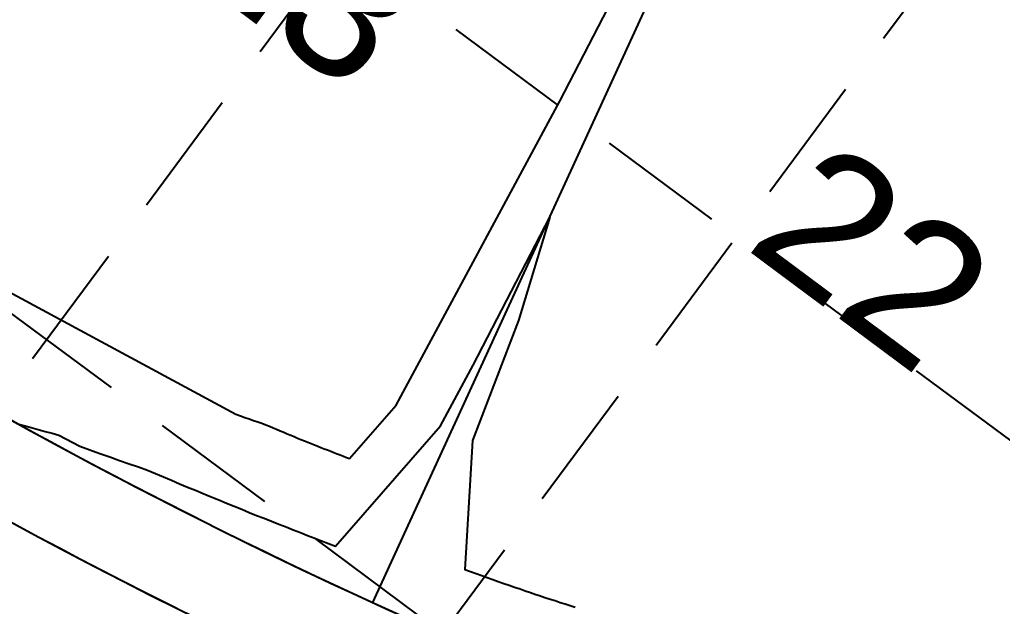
# Model space of a CAD drawing. Header units: feet. Extents: x 2260 to 6199, y 3666 to 7344.
# Drawn here: x 4287.5 to 4391.6, y 5821.6 to 5883.8 of the extents above; entities that cross this region are included whole.
import ezdxf
from ezdxf.enums import TextEntityAlignment as Align

# ---------------------------------------------------------------- set-up
doc = ezdxf.new("R2010")
doc.units = ezdxf.units.FT
doc.header["$LTSCALE"] = 40
doc.header["$MEASUREMENT"] = 0
doc.linetypes.add('HIDDEN', pattern=[0.375, 0.25, -0.125])
for name, color, linetype in [('EOP-PROP', 4, 'CONTINUOUS'), ('FLOW-ARROWS', 253, 'CONTINUOUS'), ('GRID', 254, 'HIDDEN'), ('LOT-NOS', 4, 'CONTINUOUS'), ('lots-line', 4, 'CONTINUOUS'), ('PC', 43, 'CONTINUOUS'), ('ST-ROW', 2, 'CONTINUOUS')]:
    doc.layers.add(name, color=color, linetype=linetype)
doc.styles.get("Standard").update_dxf_attribs({"font": 'ARIAL.TTF'})

msp = doc.modelspace()

# ---------------------------------------------------------------- linework, layer by layer
at = {"layer": 'EOP-PROP', "color": 7}
for radius, end in [(584.5, 265.40063), (584.5, 275.17282), (615.5, 263.30979), (615.5, 263.30979)]:
    msp.add_arc((4564.71, 6344.61), radius, 233.37652, end, dxfattribs=at)
at = {"layer": 'FLOW-ARROWS', "color": 7}
msp.add_lwpolyline([(4342.58, 5858.2, 0, 1.67, 0), (4344.65, 5862.76, 0, 0, 0), (4349.32, 5873.03, 0, 0, 0)], format="xyseb", dxfattribs=at)
msp.add_lwpolyline([(4342.58, 5858.2, 0, 1.67, 0), (4344.65, 5862.76, 0, 0, 0), (4349.32, 5873.03, 0, 0, 0)], format="xyseb", dxfattribs=at)
at = {"layer": 'GRID', "linetype": 'HIDDEN', "ltscale": 1.35}
for p, q in [((3146.15, 6763.08), (5748.58, 4833.91)), ((3115.04, 6721.11), (5717.47, 4791.93)), ((4694.83, 6395.54), (3605.65, 4926.24)), ((4736.81, 6364.42), (3647.62, 4895.12))]:
    msp.add_line(p, q, dxfattribs=at)
at = {"layer": 'lots-line', "color": 7}
msp.add_line((4324.91, 5822.01), (4372.87, 5926.53), dxfattribs=at)
msp.add_line((4324.91, 5822.01), (4372.87, 5926.53), dxfattribs=at)
at = {"layer": 'PC', "color": 43, "flags": 128}
for points, elevation in [([(4284.95, 5855.7), (4310.38, 5841.99), (4310.86, 5841.82), (4311.33, 5841.65), (4311.8, 5841.49), (4312.25, 5841.33), (4312.7, 5841.17), (4313.14, 5841.02), (4313.58, 5840.87), (4313.94, 5840.71), (4314.33, 5840.55), (4314.71, 5840.39), (4315.08, 5840.23), (4315.46, 5840.07), (4315.83, 5839.92), (4316.2, 5839.76), (4316.57, 5839.61), (4316.93, 5839.46), (4317.29, 5839.31), (4317.65, 5839.17), (4318.01, 5839.02), (4318.36, 5838.88), (4318.72, 5838.74), (4319.06, 5838.6), (4319.41, 5838.46), (4319.76, 5838.32), (4320.1, 5838.19), (4320.44, 5838.06), (4320.78, 5837.92), (4321.11, 5837.79), (4321.45, 5837.67), (4321.78, 5837.54), (4322.11, 5837.41), (4322.43, 5837.29), (4327.37, 5842.95), (4344.73, 5875.15), (4355.48, 5895.94)], 551), ([(4284.95, 5855.7), (4310.38, 5841.99), (4310.86, 5841.82), (4311.33, 5841.65), (4311.8, 5841.49), (4312.25, 5841.33), (4312.7, 5841.17), (4313.14, 5841.02), (4313.58, 5840.87), (4313.94, 5840.71), (4314.33, 5840.55), (4314.71, 5840.39), (4315.08, 5840.23), (4315.46, 5840.07), (4315.83, 5839.92), (4316.2, 5839.76), (4316.57, 5839.61), (4316.93, 5839.46), (4317.29, 5839.31), (4317.65, 5839.17), (4318.01, 5839.02), (4318.36, 5838.88), (4318.72, 5838.74), (4319.06, 5838.6), (4319.41, 5838.46), (4319.76, 5838.32), (4320.1, 5838.19), (4320.44, 5838.06), (4320.78, 5837.92), (4321.11, 5837.79), (4321.45, 5837.67), (4321.78, 5837.54), (4322.11, 5837.41), (4322.43, 5837.29), (4327.37, 5842.95), (4344.73, 5875.15), (4355.48, 5895.94)], 551), ([(4287.39, 5840.91), (4287.9, 5840.77), (4288.67, 5840.56), (4289.43, 5840.36), (4290.18, 5840.16), (4290.91, 5839.96), (4291.63, 5839.77), (4293.85, 5838.58), (4294.92, 5838.19), (4295.98, 5837.82), (4297.03, 5837.45), (4298.05, 5837.09), (4299.06, 5836.74), (4300.05, 5836.39), (4301.03, 5836.05), (4301.85, 5835.7), (4302.72, 5835.34), (4303.57, 5834.98), (4304.42, 5834.62), (4305.27, 5834.26), (4306.1, 5833.92), (4306.93, 5833.57), (4307.76, 5833.23), (4308.58, 5832.89), (4309.39, 5832.56), (4310.2, 5832.23), (4311.01, 5831.9), (4311.8, 5831.58), (4312.59, 5831.26), (4313.38, 5830.95), (4314.16, 5830.64), (4314.94, 5830.33), (4315.71, 5830.03), (4316.47, 5829.73), (4317.23, 5829.43), (4317.99, 5829.14), (4318.74, 5828.85), (4319.48, 5828.56), (4320.22, 5828.28), (4320.96, 5828), (4332.07, 5840.74), (4335.55, 5847.18), (4343.66, 5862.88), (4340.34, 5851.93), (4335.46, 5839.19), (4334.66, 5825.53), (4335.26, 5825.31), (4335.86, 5825.1), (4336.45, 5824.88), (4337.04, 5824.67), (4337.63, 5824.46), (4338.21, 5824.26), (4338.79, 5824.05), (4339.37, 5823.85), (4339.94, 5823.66), (4340.51, 5823.46), (4341.07, 5823.27), (4341.63, 5823.07), (4342.19, 5822.88), (4342.58, 5822.75), (4343.14, 5822.57), (4343.69, 5822.39), (4344.23, 5822.22), (4344.77, 5822.04), (4345.31, 5821.87), (4345.84, 5821.7), (4346.37, 5821.53)], 550), ([(4287.39, 5840.91), (4287.9, 5840.77), (4288.67, 5840.56), (4289.43, 5840.36), (4290.18, 5840.16), (4290.91, 5839.96), (4291.63, 5839.77), (4293.85, 5838.58), (4294.92, 5838.19), (4295.98, 5837.82), (4297.03, 5837.45), (4298.05, 5837.09), (4299.06, 5836.74), (4300.05, 5836.39), (4301.03, 5836.05), (4301.85, 5835.7), (4302.72, 5835.34), (4303.57, 5834.98), (4304.42, 5834.62), (4305.27, 5834.26), (4306.1, 5833.92), (4306.93, 5833.57), (4307.76, 5833.23), (4308.58, 5832.89), (4309.39, 5832.56), (4310.2, 5832.23), (4311.01, 5831.9), (4311.8, 5831.58), (4312.59, 5831.26), (4313.38, 5830.95), (4314.16, 5830.64), (4314.94, 5830.33), (4315.71, 5830.03), (4316.47, 5829.73), (4317.23, 5829.43), (4317.99, 5829.14), (4318.74, 5828.85), (4319.48, 5828.56), (4320.22, 5828.28), (4320.96, 5828), (4332.07, 5840.74), (4335.55, 5847.18), (4343.66, 5862.88), (4340.34, 5851.93), (4335.46, 5839.19), (4334.66, 5825.53), (4335.26, 5825.31), (4335.86, 5825.1), (4336.45, 5824.88), (4337.04, 5824.67), (4337.63, 5824.46), (4338.21, 5824.26), (4338.79, 5824.05), (4339.37, 5823.85), (4339.94, 5823.66), (4340.51, 5823.46), (4341.07, 5823.27), (4341.63, 5823.07), (4342.19, 5822.88), (4342.58, 5822.75), (4343.14, 5822.57), (4343.69, 5822.39), (4344.23, 5822.22), (4344.77, 5822.04), (4345.31, 5821.87), (4345.84, 5821.7), (4346.37, 5821.53)], 550)]:
    msp.add_lwpolyline(points, dxfattribs=dict(at, elevation=elevation))
at = {"layer": 'ST-ROW', "color": 7}
for radius, end in [(575, 265.99559), (575, 275.17282), (625, 263.103), (625, 264.03243)]:
    msp.add_arc((4564.71, 6344.61), radius, 233.37652, end, dxfattribs=at)

# ---------------------------------------------------------------- texts
at = {"layer": 'LOT-NOS', "color": 7}
for s, p in [('23', (4317.88, 5888.7)), ('23', (4317.88, 5888.7)), ('22', (4377.99, 5858.77)), ('22', (4377.99, 5858.77))]:
    msp.add_text(s, height=15, rotation=323.3354, dxfattribs=at).set_placement(p, align=Align.MIDDLE_CENTER)

doc.saveas('drawing.dxf')
